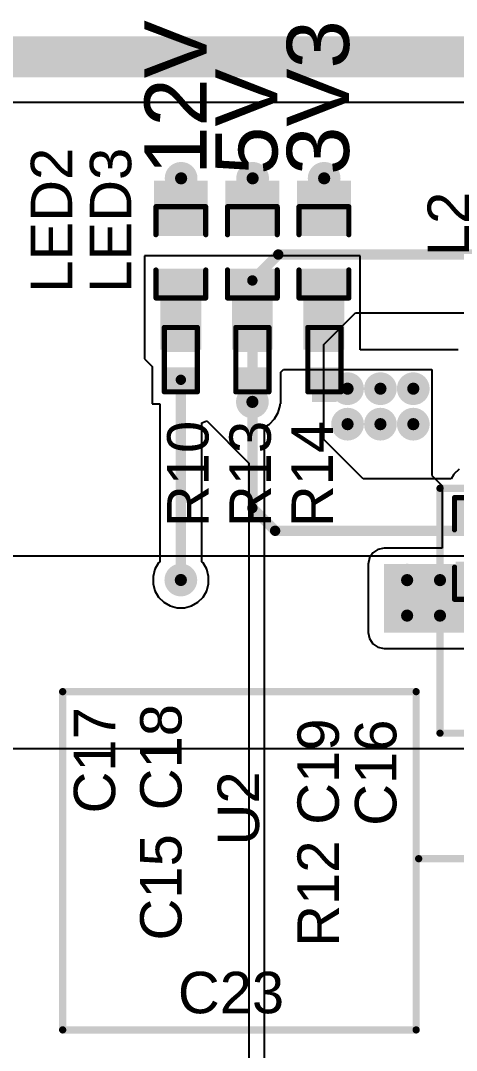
# Model space of a CAD drawing. Header units: millimetres. Extents: x -1.62 to 7.16, y -0.1 to 4.29.
# Drawn here: x 1.316 to 1.737, y 3.298 to 4.291 of the extents above; entities that cross this region are included whole.
import ezdxf

# ---------------------------------------------------------------- set-up
doc = ezdxf.new("R2010")
doc.units = ezdxf.units.MM
doc.header["$MEASUREMENT"] = 0
for name, color, linetype in [('BottomLayer', 5, 'Continuous'), ('BottomSolder', 6, 'Continuous'), ('Mechanical2', 216, 'Continuous'), ('TopLayer', 1, 'Continuous'), ('TopOverlay', 2, 'Continuous'), ('TopPaste', 8, 'Continuous'), ('TopSolder', 216, 'Continuous'), ('ViaHoleLayer', 16, 'Continuous')]:
    doc.layers.add(name, color=color, linetype=linetype)
doc.styles.add('Arial', font='', dxfattribs={"height": 0.2})
doc.styles.get('Arial').set_extended_font_data('Arial')

# ---------------------------------------------------------------- blocks, each defined once
blk = doc.blocks.new('R___0402_119')
at = {"layer": 'TopLayer'}
for points in [[(-0.0275, -0.0125), (-0.0275, 0.0125), (-0.0095, 0.0125), (-0.0095, -0.0125)], [(0.0095, -0.0125), (0.0095, 0.0125), (0.0275, 0.0125), (0.0275, -0.0125)]]:
    blk.add_hatch(color=1, dxfattribs=at).paths.add_polyline_path(points)
at = {"layer": 'TopPaste'}
for points in [[(-0.0275, -0.0125), (-0.0275, 0.0125), (-0.0095, 0.0125), (-0.0095, -0.0125)], [(0.0095, -0.0125), (0.0095, 0.0125), (0.0275, 0.0125), (0.0275, -0.0125)]]:
    blk.add_hatch(color=8, dxfattribs=at).paths.add_polyline_path(points)
at = {"layer": 'TopSolder'}
for points in [[(-0.02967, -0.01467), (-0.02967, 0.01467), (-0.00733, 0.01467), (-0.00733, -0.01467)], [(0.00733, -0.01467), (0.00733, 0.01467), (0.02967, 0.01467), (0.02967, -0.01467)]]:
    blk.add_hatch(color=216, dxfattribs=at).paths.add_polyline_path(points)
at = {"layer": 'TopOverlay'}
for points, const_width in [([(-0.031, 0.016), (-0.031, -0.016)], 0.005), ([(-0.031, 0.016), (0.031, 0.016)], 0.005), ([(0.031, 0.016), (0.031, -0.016)], 0.005), ([(-0.031, -0.016), (0.031, -0.016)], 0.005), ([(-0.032, -0.017), (0.032, -0.017)], 0.000127)]:
    blk.add_lwpolyline(points, dxfattribs=dict(at, const_width=const_width))
for points, const_width in [([(-0.03225, 0.016, 1), (-0.02975, 0.016, 1)], 0.0025), ([(-0.03225, 0.016, 1), (-0.02975, 0.016, 1)], 0.0025), ([(0.02975, 0.016, 1), (0.03225, 0.016, 1)], 0.0025), ([(0.02975, 0.016, 1), (0.03225, 0.016, 1)], 0.0025), ([(-0.03225, -0.016, 1), (-0.02975, -0.016, 1)], 0.0025), ([(-0.03225, -0.016, 1), (-0.02975, -0.016, 1)], 0.0025), ([(-0.03203, -0.017, 1), (-0.03197, -0.017, 1)], 0.0000635), ([(0.02975, -0.016, 1), (0.03225, -0.016, 1)], 0.0025), ([(0.02975, -0.016, 1), (0.03225, -0.016, 1)], 0.0025), ([(0.03197, -0.017, 1), (0.03203, -0.017, 1)], 0.0000635)]:
    blk.add_lwpolyline(points, format="xyb", close=True, dxfattribs=dict(at, const_width=const_width))
blk = doc.blocks.new('R___0402_120')
at = {"layer": 'TopLayer'}
for points in [[(-0.0275, -0.0125), (-0.0275, 0.0125), (-0.0095, 0.0125), (-0.0095, -0.0125)], [(0.0095, -0.0125), (0.0095, 0.0125), (0.0275, 0.0125), (0.0275, -0.0125)]]:
    blk.add_hatch(color=1, dxfattribs=at).paths.add_polyline_path(points)
at = {"layer": 'TopPaste'}
for points in [[(-0.0275, -0.0125), (-0.0275, 0.0125), (-0.0095, 0.0125), (-0.0095, -0.0125)], [(0.0095, -0.0125), (0.0095, 0.0125), (0.0275, 0.0125), (0.0275, -0.0125)]]:
    blk.add_hatch(color=8, dxfattribs=at).paths.add_polyline_path(points)
at = {"layer": 'TopSolder'}
for points in [[(-0.02967, -0.01467), (-0.02967, 0.01467), (-0.00733, 0.01467), (-0.00733, -0.01467)], [(0.00733, -0.01467), (0.00733, 0.01467), (0.02967, 0.01467), (0.02967, -0.01467)]]:
    blk.add_hatch(color=216, dxfattribs=at).paths.add_polyline_path(points)
at = {"layer": 'TopOverlay'}
for points, const_width in [([(-0.031, 0.016), (0.031, 0.016)], 0.005), ([(-0.031, 0.016), (-0.031, -0.016)], 0.005), ([(0.031, 0.016), (0.031, -0.016)], 0.005), ([(-0.031, -0.016), (0.031, -0.016)], 0.005), ([(-0.032, -0.017), (0.032, -0.017)], 0.000127)]:
    blk.add_lwpolyline(points, dxfattribs=dict(at, const_width=const_width))
for points, const_width in [([(-0.03225, 0.016, 1), (-0.02975, 0.016, 1)], 0.0025), ([(-0.03225, 0.016, 1), (-0.02975, 0.016, 1)], 0.0025), ([(0.02975, 0.016, 1), (0.03225, 0.016, 1)], 0.0025), ([(0.02975, 0.016, 1), (0.03225, 0.016, 1)], 0.0025), ([(-0.03225, -0.016, 1), (-0.02975, -0.016, 1)], 0.0025), ([(-0.03225, -0.016, 1), (-0.02975, -0.016, 1)], 0.0025), ([(-0.03203, -0.017, 1), (-0.03197, -0.017, 1)], 0.0000635), ([(0.02975, -0.016, 1), (0.03225, -0.016, 1)], 0.0025), ([(0.02975, -0.016, 1), (0.03225, -0.016, 1)], 0.0025), ([(0.03197, -0.017, 1), (0.03203, -0.017, 1)], 0.0000635)]:
    blk.add_lwpolyline(points, format="xyb", close=True, dxfattribs=dict(at, const_width=const_width))
blk = doc.blocks.new('R___0402_123')
at = {"layer": 'TopLayer'}
for points in [[(-0.0275, -0.0125), (-0.0275, 0.0125), (-0.0095, 0.0125), (-0.0095, -0.0125)], [(0.0095, -0.0125), (0.0095, 0.0125), (0.0275, 0.0125), (0.0275, -0.0125)]]:
    blk.add_hatch(color=1, dxfattribs=at).paths.add_polyline_path(points)
at = {"layer": 'TopPaste'}
for points in [[(-0.0275, -0.0125), (-0.0275, 0.0125), (-0.0095, 0.0125), (-0.0095, -0.0125)], [(0.0095, -0.0125), (0.0095, 0.0125), (0.0275, 0.0125), (0.0275, -0.0125)]]:
    blk.add_hatch(color=8, dxfattribs=at).paths.add_polyline_path(points)
at = {"layer": 'TopSolder'}
for points in [[(-0.02967, -0.01467), (-0.02967, 0.01467), (-0.00733, 0.01467), (-0.00733, -0.01467)], [(0.00733, -0.01467), (0.00733, 0.01467), (0.02967, 0.01467), (0.02967, -0.01467)]]:
    blk.add_hatch(color=216, dxfattribs=at).paths.add_polyline_path(points)
at = {"layer": 'TopOverlay'}
for points, const_width in [([(-0.031, 0.016), (0.031, 0.016)], 0.005), ([(-0.031, 0.016), (-0.031, -0.016)], 0.005), ([(0.031, 0.016), (0.031, -0.016)], 0.005), ([(-0.031, -0.016), (0.031, -0.016)], 0.005), ([(-0.032, -0.017), (0.032, -0.017)], 0.000127)]:
    blk.add_lwpolyline(points, dxfattribs=dict(at, const_width=const_width))
for points, const_width in [([(-0.03225, 0.016, 1), (-0.02975, 0.016, 1)], 0.0025), ([(-0.03225, 0.016, 1), (-0.02975, 0.016, 1)], 0.0025), ([(0.02975, 0.016, 1), (0.03225, 0.016, 1)], 0.0025), ([(0.02975, 0.016, 1), (0.03225, 0.016, 1)], 0.0025), ([(-0.03225, -0.016, 1), (-0.02975, -0.016, 1)], 0.0025), ([(-0.03225, -0.016, 1), (-0.02975, -0.016, 1)], 0.0025), ([(-0.03203, -0.017, 1), (-0.03197, -0.017, 1)], 0.0000635), ([(0.02975, -0.016, 1), (0.03225, -0.016, 1)], 0.0025), ([(0.02975, -0.016, 1), (0.03225, -0.016, 1)], 0.0025), ([(0.03197, -0.017, 1), (0.03203, -0.017, 1)], 0.0000635)]:
    blk.add_lwpolyline(points, format="xyb", close=True, dxfattribs=dict(at, const_width=const_width))
blk = doc.blocks.new('LED_0603_142')
at = {"layer": 'TopLayer'}
for points in [[(-0.03937, 0.01969), (-0.01969, 0.01969), (-0.01969, -0.01969), (-0.03937, -0.01969)], [(0.01969, 0.01969), (0.03937, 0.01969), (0.03937, -0.01969), (0.01969, -0.01969)]]:
    blk.add_hatch(color=1, dxfattribs=at).paths.add_polyline_path(points)
at = {"layer": 'TopOverlay'}
blk.add_hatch(color=2, dxfattribs=at).paths.add_polyline_path([(0.044, -0.026), (0.069, -0.026), (0.069, 0.026), (0.044, 0.026)])
at = {"layer": 'TopPaste'}
for points in [[(-0.03937, 0.01969), (-0.01969, 0.01969), (-0.01969, -0.01969), (-0.03937, -0.01969)], [(0.01969, 0.01969), (0.03937, 0.01969), (0.03937, -0.01969), (0.01969, -0.01969)]]:
    blk.add_hatch(color=8, dxfattribs=at).paths.add_polyline_path(points)
at = {"layer": 'TopSolder'}
for points in [[(-0.04337, 0.02369), (-0.01569, 0.02369), (-0.01569, -0.02369), (-0.04337, -0.02369)], [(0.01569, 0.02369), (0.04337, 0.02369), (0.04337, -0.02369), (0.01569, -0.02369)]]:
    blk.add_hatch(color=216, dxfattribs=at).paths.add_polyline_path(points)
at = {"layer": 'TopOverlay', "const_width": 0.005}
for points in [[(-0.044, 0.024), (-0.044, -0.024)], [(-0.044, 0.024), (-0.017, 0.024)], [(0.017, 0.024), (0.044, 0.024)], [(0.044, 0.024), (0.044, -0.024)], [(-0.044, -0.024), (-0.017, -0.024)], [(0.017, -0.024), (0.044, -0.024)]]:
    blk.add_lwpolyline(points, dxfattribs=at)
at = {"layer": 'TopOverlay', "const_width": 0.0025}
for points in [[(-0.04525, 0.024, 1), (-0.04275, 0.024, 1)], [(-0.04525, 0.024, 1), (-0.04275, 0.024, 1)], [(-0.01825, 0.024, 1), (-0.01575, 0.024, 1)], [(0.01575, 0.024, 1), (0.01825, 0.024, 1)], [(0.04275, 0.024, 1), (0.04525, 0.024, 1)], [(0.04275, 0.024, 1), (0.04525, 0.024, 1)], [(-0.04525, -0.024, 1), (-0.04275, -0.024, 1)], [(-0.04525, -0.024, 1), (-0.04275, -0.024, 1)], [(-0.01825, -0.024, 1), (-0.01575, -0.024, 1)], [(0.01575, -0.024, 1), (0.01825, -0.024, 1)], [(0.04275, -0.024, 1), (0.04525, -0.024, 1)], [(0.04275, -0.024, 1), (0.04525, -0.024, 1)]]:
    blk.add_lwpolyline(points, format="xyb", close=True, dxfattribs=at)
blk = doc.blocks.new('LED_0603_143')
at = {"layer": 'TopLayer'}
for points in [[(-0.03937, 0.01969), (-0.01969, 0.01969), (-0.01969, -0.01969), (-0.03937, -0.01969)], [(0.01969, 0.01969), (0.03937, 0.01969), (0.03937, -0.01969), (0.01969, -0.01969)]]:
    blk.add_hatch(color=1, dxfattribs=at).paths.add_polyline_path(points)
at = {"layer": 'TopOverlay'}
blk.add_hatch(color=2, dxfattribs=at).paths.add_polyline_path([(0.044, -0.026), (0.069, -0.026), (0.069, 0.026), (0.044, 0.026)])
at = {"layer": 'TopPaste'}
for points in [[(-0.03937, 0.01969), (-0.01969, 0.01969), (-0.01969, -0.01969), (-0.03937, -0.01969)], [(0.01969, 0.01969), (0.03937, 0.01969), (0.03937, -0.01969), (0.01969, -0.01969)]]:
    blk.add_hatch(color=8, dxfattribs=at).paths.add_polyline_path(points)
at = {"layer": 'TopSolder'}
for points in [[(-0.04337, 0.02369), (-0.01569, 0.02369), (-0.01569, -0.02369), (-0.04337, -0.02369)], [(0.01569, 0.02369), (0.04337, 0.02369), (0.04337, -0.02369), (0.01569, -0.02369)]]:
    blk.add_hatch(color=216, dxfattribs=at).paths.add_polyline_path(points)
at = {"layer": 'TopOverlay', "const_width": 0.005}
for points in [[(-0.044, 0.024), (-0.044, -0.024)], [(-0.044, 0.024), (-0.017, 0.024)], [(0.017, 0.024), (0.044, 0.024)], [(0.044, 0.024), (0.044, -0.024)], [(-0.044, -0.024), (-0.017, -0.024)], [(0.017, -0.024), (0.044, -0.024)]]:
    blk.add_lwpolyline(points, dxfattribs=at)
at = {"layer": 'TopOverlay', "const_width": 0.0025}
for points in [[(-0.04525, 0.024, 1), (-0.04275, 0.024, 1)], [(-0.04525, 0.024, 1), (-0.04275, 0.024, 1)], [(-0.01825, 0.024, 1), (-0.01575, 0.024, 1)], [(0.01575, 0.024, 1), (0.01825, 0.024, 1)], [(0.04275, 0.024, 1), (0.04525, 0.024, 1)], [(0.04275, 0.024, 1), (0.04525, 0.024, 1)], [(-0.04525, -0.024, 1), (-0.04275, -0.024, 1)], [(-0.04525, -0.024, 1), (-0.04275, -0.024, 1)], [(-0.01825, -0.024, 1), (-0.01575, -0.024, 1)], [(0.01575, -0.024, 1), (0.01825, -0.024, 1)], [(0.04275, -0.024, 1), (0.04525, -0.024, 1)], [(0.04275, -0.024, 1), (0.04525, -0.024, 1)]]:
    blk.add_lwpolyline(points, format="xyb", close=True, dxfattribs=at)
blk = doc.blocks.new('LED_0603_144')
at = {"layer": 'TopLayer'}
for points in [[(-0.03937, 0.01969), (-0.01969, 0.01969), (-0.01969, -0.01969), (-0.03937, -0.01969)], [(0.01969, 0.01969), (0.03937, 0.01969), (0.03937, -0.01969), (0.01969, -0.01969)]]:
    blk.add_hatch(color=1, dxfattribs=at).paths.add_polyline_path(points)
at = {"layer": 'TopOverlay'}
blk.add_hatch(color=2, dxfattribs=at).paths.add_polyline_path([(0.044, -0.026), (0.069, -0.026), (0.069, 0.026), (0.044, 0.026)])
at = {"layer": 'TopPaste'}
for points in [[(-0.03937, 0.01969), (-0.01969, 0.01969), (-0.01969, -0.01969), (-0.03937, -0.01969)], [(0.01969, 0.01969), (0.03937, 0.01969), (0.03937, -0.01969), (0.01969, -0.01969)]]:
    blk.add_hatch(color=8, dxfattribs=at).paths.add_polyline_path(points)
at = {"layer": 'TopSolder'}
for points in [[(-0.04337, 0.02369), (-0.01569, 0.02369), (-0.01569, -0.02369), (-0.04337, -0.02369)], [(0.01569, 0.02369), (0.04337, 0.02369), (0.04337, -0.02369), (0.01569, -0.02369)]]:
    blk.add_hatch(color=216, dxfattribs=at).paths.add_polyline_path(points)
at = {"layer": 'TopOverlay', "const_width": 0.005}
for points in [[(-0.044, 0.024), (-0.044, -0.024)], [(-0.044, 0.024), (-0.017, 0.024)], [(0.017, 0.024), (0.044, 0.024)], [(0.044, 0.024), (0.044, -0.024)], [(-0.044, -0.024), (-0.017, -0.024)], [(0.017, -0.024), (0.044, -0.024)]]:
    blk.add_lwpolyline(points, dxfattribs=at)
at = {"layer": 'TopOverlay', "const_width": 0.0025}
for points in [[(-0.04525, 0.024, 1), (-0.04275, 0.024, 1)], [(-0.04525, 0.024, 1), (-0.04275, 0.024, 1)], [(-0.01825, 0.024, 1), (-0.01575, 0.024, 1)], [(0.01575, 0.024, 1), (0.01825, 0.024, 1)], [(0.04275, 0.024, 1), (0.04525, 0.024, 1)], [(0.04275, 0.024, 1), (0.04525, 0.024, 1)], [(-0.04525, -0.024, 1), (-0.04275, -0.024, 1)], [(-0.04525, -0.024, 1), (-0.04275, -0.024, 1)], [(-0.01825, -0.024, 1), (-0.01575, -0.024, 1)], [(0.01575, -0.024, 1), (0.01825, -0.024, 1)], [(0.04275, -0.024, 1), (0.04525, -0.024, 1)], [(0.04275, -0.024, 1), (0.04525, -0.024, 1)]]:
    blk.add_lwpolyline(points, format="xyb", close=True, dxfattribs=at)
blk = doc.blocks.new('C___0603_215')
at = {"layer": 'TopLayer'}
for points in [[(-0.015, 0.0175), (-0.015, -0.0175), (-0.045, -0.0175), (-0.045, 0.0175)], [(0.045, 0.0175), (0.045, -0.0175), (0.015, -0.0175), (0.015, 0.0175)]]:
    blk.add_hatch(color=1, dxfattribs=at).paths.add_polyline_path(points)
at = {"layer": 'TopPaste'}
for points in [[(-0.015, 0.0175), (-0.015, -0.0175), (-0.045, -0.0175), (-0.045, 0.0175)], [(0.045, 0.0175), (0.045, -0.0175), (0.015, -0.0175), (0.015, 0.0175)]]:
    blk.add_hatch(color=8, dxfattribs=at).paths.add_polyline_path(points)
at = {"layer": 'TopSolder'}
for points in [[(-0.01264, 0.01986), (-0.01264, -0.01986), (-0.04736, -0.01986), (-0.04736, 0.01986)], [(0.04736, 0.01986), (0.04736, -0.01986), (0.01264, -0.01986), (0.01264, 0.01986)]]:
    blk.add_hatch(color=216, dxfattribs=at).paths.add_polyline_path(points)
at = {"layer": 'TopOverlay', "const_width": 0.005}
for points in [[(-0.018, 0.021), (-0.049, 0.021)], [(-0.049, -0.021), (-0.049, 0.021)], [(0.049, 0.021), (0.018, 0.021)], [(0.049, -0.021), (0.049, 0.021)], [(-0.018, -0.021), (-0.049, -0.021)], [(0.049, -0.021), (0.018, -0.021)]]:
    blk.add_lwpolyline(points, dxfattribs=at)
at = {"layer": 'TopOverlay', "const_width": 0.0025}
for points in [[(-0.05025, 0.021, 1), (-0.04775, 0.021, 1)], [(-0.05025, 0.021, 1), (-0.04775, 0.021, 1)], [(-0.01925, 0.021, 1), (-0.01675, 0.021, 1)], [(0.01675, 0.021, 1), (0.01925, 0.021, 1)], [(0.04775, 0.021, 1), (0.05025, 0.021, 1)], [(0.04775, 0.021, 1), (0.05025, 0.021, 1)], [(-0.05025, -0.021, 1), (-0.04775, -0.021, 1)], [(-0.05025, -0.021, 1), (-0.04775, -0.021, 1)], [(-0.01925, -0.021, 1), (-0.01675, -0.021, 1)], [(0.01675, -0.021, 1), (0.01925, -0.021, 1)], [(0.04775, -0.021, 1), (0.05025, -0.021, 1)], [(0.04775, -0.021, 1), (0.05025, -0.021, 1)]]:
    blk.add_lwpolyline(points, format="xyb", close=True, dxfattribs=at)

msp = doc.modelspace()

# ---------------------------------------------------------------- hatches: boundary and pattern name
at = {"layer": 'BottomLayer'}
h = msp.add_hatch(color=5, dxfattribs=at)
edge = h.paths.add_edge_path()
edge.add_arc((1.47126, 4.13873), 0.01181, 0, 360)
h = msp.add_hatch(color=5, dxfattribs=at)
edge = h.paths.add_edge_path()
edge.add_arc((1.54026, 4.13874), 0.01181, 0, 360)
h = msp.add_hatch(color=5, dxfattribs=at)
edge = h.paths.add_edge_path()
edge.add_arc((1.60926, 4.13874), 0.01181, 0, 360)
h = msp.add_hatch(color=5, dxfattribs=at)
edge = h.paths.add_edge_path()
edge.add_arc((1.63184, 3.93601), 0.01181, 0, 360)
h = msp.add_hatch(color=5, dxfattribs=at)
edge = h.paths.add_edge_path()
edge.add_arc((1.66354, 3.93601), 0.01181, 0, 360)
h = msp.add_hatch(color=5, dxfattribs=at)
edge = h.paths.add_edge_path()
edge.add_arc((1.69525, 3.93601), 0.01181, 0, 360)
h = msp.add_hatch(color=5, dxfattribs=at)
edge = h.paths.add_edge_path()
edge.add_arc((1.54001, 3.92326), 0.01181, 0, 360)
h = msp.add_hatch(color=5, dxfattribs=at)
edge = h.paths.add_edge_path()
edge.add_arc((1.63184, 3.90181), 0.01181, 0, 360)
h = msp.add_hatch(color=5, dxfattribs=at)
edge = h.paths.add_edge_path()
edge.add_arc((1.66354, 3.90181), 0.01181, 0, 360)
h = msp.add_hatch(color=5, dxfattribs=at)
edge = h.paths.add_edge_path()
edge.add_arc((1.69525, 3.90181), 0.01181, 0, 360)
h = msp.add_hatch(color=5, dxfattribs=at)
edge = h.paths.add_edge_path()
edge.add_arc((1.471, 3.7516), 0.01181, 0, 360)
h = msp.add_hatch(color=5, dxfattribs=at)
edge = h.paths.add_edge_path()
edge.add_arc((1.68929, 3.7515), 0.01181, 0, 360)
h = msp.add_hatch(color=5, dxfattribs=at)
edge = h.paths.add_edge_path()
edge.add_arc((1.721, 3.7515), 0.01181, 0, 360)
h = msp.add_hatch(color=5, dxfattribs=at)
edge = h.paths.add_edge_path()
edge.add_arc((1.68929, 3.7173), 0.01181, 0, 360)
h = msp.add_hatch(color=5, dxfattribs=at)
edge = h.paths.add_edge_path()
edge.add_arc((1.721, 3.7173), 0.01181, 0, 360)
at = {"layer": 'BottomSolder'}
h = msp.add_hatch(color=6, dxfattribs=at)
edge = h.paths.add_edge_path()
edge.add_arc((1.47126, 4.13873), 0.01581, 0, 360)
h = msp.add_hatch(color=6, dxfattribs=at)
edge = h.paths.add_edge_path()
edge.add_arc((1.54026, 4.13874), 0.01581, 0, 360)
h = msp.add_hatch(color=6, dxfattribs=at)
edge = h.paths.add_edge_path()
edge.add_arc((1.60926, 4.13874), 0.01581, 0, 360)
h = msp.add_hatch(color=6, dxfattribs=at)
edge = h.paths.add_edge_path()
edge.add_arc((1.63184, 3.93601), 0.01581, 0, 360)
h = msp.add_hatch(color=6, dxfattribs=at)
edge = h.paths.add_edge_path()
edge.add_arc((1.66354, 3.93601), 0.01581, 0, 360)
h = msp.add_hatch(color=6, dxfattribs=at)
edge = h.paths.add_edge_path()
edge.add_arc((1.69525, 3.93601), 0.01581, 0, 360)
h = msp.add_hatch(color=6, dxfattribs=at)
edge = h.paths.add_edge_path()
edge.add_arc((1.54001, 3.92326), 0.01581, 0, 360)
h = msp.add_hatch(color=6, dxfattribs=at)
edge = h.paths.add_edge_path()
edge.add_arc((1.63184, 3.90181), 0.01581, 0, 360)
h = msp.add_hatch(color=6, dxfattribs=at)
edge = h.paths.add_edge_path()
edge.add_arc((1.66354, 3.90181), 0.01581, 0, 360)
h = msp.add_hatch(color=6, dxfattribs=at)
edge = h.paths.add_edge_path()
edge.add_arc((1.69525, 3.90181), 0.01581, 0, 360)
h = msp.add_hatch(color=6, dxfattribs=at)
edge = h.paths.add_edge_path()
edge.add_arc((1.471, 3.7516), 0.01581, 0, 360)
h = msp.add_hatch(color=6, dxfattribs=at)
edge = h.paths.add_edge_path()
edge.add_arc((1.68929, 3.7515), 0.01581, 0, 360)
h = msp.add_hatch(color=6, dxfattribs=at)
edge = h.paths.add_edge_path()
edge.add_arc((1.721, 3.7515), 0.01581, 0, 360)
h = msp.add_hatch(color=6, dxfattribs=at)
edge = h.paths.add_edge_path()
edge.add_arc((1.68929, 3.7173), 0.01581, 0, 360)
h = msp.add_hatch(color=6, dxfattribs=at)
edge = h.paths.add_edge_path()
edge.add_arc((1.721, 3.7173), 0.01581, 0, 360)
at = {"layer": 'TopLayer'}
h = msp.add_hatch(color=1, dxfattribs=at)
edge = h.paths.add_edge_path()
edge.add_arc((1.47126, 4.13873), 0.01181, 0, 360)
h = msp.add_hatch(color=1, dxfattribs=at)
edge = h.paths.add_edge_path()
edge.add_arc((1.54026, 4.13874), 0.01181, 0, 360)
h = msp.add_hatch(color=1, dxfattribs=at)
edge = h.paths.add_edge_path()
edge.add_arc((1.60926, 4.13874), 0.01181, 0, 360)
for points in [[(1.48311, 4.0972), (1.48311, 4.13873), (1.45937, 4.13873), (1.45937, 4.0972)], [(1.55211, 4.0972), (1.55211, 4.13874), (1.52837, 4.13874), (1.52837, 4.0972)], [(1.62112, 4.0972), (1.62112, 4.13874), (1.59737, 4.13874), (1.59737, 4.0972)], [(1.45131, 3.9735), (1.49069, 3.9735), (1.49069, 4.04773), (1.45131, 4.04773)], [(1.52031, 3.97351), (1.55969, 3.97351), (1.55969, 4.04774), (1.52031, 4.04774)], [(1.58931, 3.9735), (1.62869, 3.9735), (1.62869, 4.04774), (1.58931, 4.04774)], [(1.52812, 3.9455), (1.52812, 3.92326), (1.55186, 3.92326), (1.55186, 3.9455)], [(1.5976, 3.9455), (1.5976, 3.92326), (1.62134, 3.92326), (1.62134, 3.9455)], [(1.667, 3.701), (1.787, 3.701), (1.787, 3.767), (1.667, 3.767)]]:
    msp.add_hatch(color=1, dxfattribs=at).paths.add_polyline_path(points)
h = msp.add_hatch(color=1, dxfattribs=at)
edge = h.paths.add_edge_path()
edge.add_arc((1.63184, 3.93601), 0.01181, 0, 360)
h = msp.add_hatch(color=1, dxfattribs=at)
edge = h.paths.add_edge_path()
edge.add_arc((1.66354, 3.93601), 0.01181, 0, 360)
h = msp.add_hatch(color=1, dxfattribs=at)
edge = h.paths.add_edge_path()
edge.add_arc((1.69525, 3.93601), 0.01181, 0, 360)
h = msp.add_hatch(color=1, dxfattribs=at)
edge = h.paths.add_edge_path()
edge.add_arc((1.54001, 3.92326), 0.01181, 0, 360)
h = msp.add_hatch(color=1, dxfattribs=at)
edge = h.paths.add_edge_path()
edge.add_arc((1.63184, 3.90181), 0.01181, 0, 360)
h = msp.add_hatch(color=1, dxfattribs=at)
edge = h.paths.add_edge_path()
edge.add_arc((1.66354, 3.90181), 0.01181, 0, 360)
h = msp.add_hatch(color=1, dxfattribs=at)
edge = h.paths.add_edge_path()
edge.add_arc((1.69525, 3.90181), 0.01181, 0, 360)
h = msp.add_hatch(color=1, dxfattribs=at)
edge = h.paths.add_edge_path()
edge.add_arc((1.471, 3.7516), 0.01181, 0, 360)
h = msp.add_hatch(color=1, dxfattribs=at)
edge = h.paths.add_edge_path()
edge.add_arc((1.68929, 3.7515), 0.01181, 0, 360)
h = msp.add_hatch(color=1, dxfattribs=at)
edge = h.paths.add_edge_path()
edge.add_arc((1.721, 3.7515), 0.01181, 0, 360)
h = msp.add_hatch(color=1, dxfattribs=at)
edge = h.paths.add_edge_path()
edge.add_arc((1.68929, 3.7173), 0.01181, 0, 360)
h = msp.add_hatch(color=1, dxfattribs=at)
edge = h.paths.add_edge_path()
edge.add_arc((1.721, 3.7173), 0.01181, 0, 360)
at = {"layer": 'TopSolder'}
h = msp.add_hatch(color=216, dxfattribs=at)
edge = h.paths.add_edge_path()
edge.add_arc((1.47126, 4.13873), 0.01581, 0, 360)
h = msp.add_hatch(color=216, dxfattribs=at)
edge = h.paths.add_edge_path()
edge.add_arc((1.54026, 4.13874), 0.01581, 0, 360)
h = msp.add_hatch(color=216, dxfattribs=at)
edge = h.paths.add_edge_path()
edge.add_arc((1.60926, 4.13874), 0.01581, 0, 360)
h = msp.add_hatch(color=216, dxfattribs=at)
edge = h.paths.add_edge_path()
edge.add_arc((1.63184, 3.93601), 0.01581, 0, 360)
h = msp.add_hatch(color=216, dxfattribs=at)
edge = h.paths.add_edge_path()
edge.add_arc((1.66354, 3.93601), 0.01581, 0, 360)
h = msp.add_hatch(color=216, dxfattribs=at)
edge = h.paths.add_edge_path()
edge.add_arc((1.69525, 3.93601), 0.01581, 0, 360)
h = msp.add_hatch(color=216, dxfattribs=at)
edge = h.paths.add_edge_path()
edge.add_arc((1.54001, 3.92326), 0.01581, 0, 360)
h = msp.add_hatch(color=216, dxfattribs=at)
edge = h.paths.add_edge_path()
edge.add_arc((1.63184, 3.90181), 0.01581, 0, 360)
h = msp.add_hatch(color=216, dxfattribs=at)
edge = h.paths.add_edge_path()
edge.add_arc((1.66354, 3.90181), 0.01581, 0, 360)
h = msp.add_hatch(color=216, dxfattribs=at)
edge = h.paths.add_edge_path()
edge.add_arc((1.69525, 3.90181), 0.01581, 0, 360)
h = msp.add_hatch(color=216, dxfattribs=at)
edge = h.paths.add_edge_path()
edge.add_arc((1.471, 3.7516), 0.01581, 0, 360)
h = msp.add_hatch(color=216, dxfattribs=at)
edge = h.paths.add_edge_path()
edge.add_arc((1.68929, 3.7515), 0.01581, 0, 360)
h = msp.add_hatch(color=216, dxfattribs=at)
edge = h.paths.add_edge_path()
edge.add_arc((1.721, 3.7515), 0.01581, 0, 360)
h = msp.add_hatch(color=216, dxfattribs=at)
edge = h.paths.add_edge_path()
edge.add_arc((1.68929, 3.7173), 0.01581, 0, 360)
h = msp.add_hatch(color=216, dxfattribs=at)
edge = h.paths.add_edge_path()
edge.add_arc((1.721, 3.7173), 0.01581, 0, 360)
at = {"layer": 'ViaHoleLayer'}
h = msp.add_hatch(color=16, dxfattribs=at)
edge = h.paths.add_edge_path()
edge.add_arc((1.47126, 4.13873), 0.00591, 0, 360)
h = msp.add_hatch(color=16, dxfattribs=at)
edge = h.paths.add_edge_path()
edge.add_arc((1.54026, 4.13874), 0.00591, 0, 360)
h = msp.add_hatch(color=16, dxfattribs=at)
edge = h.paths.add_edge_path()
edge.add_arc((1.60926, 4.13874), 0.00591, 0, 360)
h = msp.add_hatch(color=16, dxfattribs=at)
edge = h.paths.add_edge_path()
edge.add_arc((1.63184, 3.93601), 0.00591, 0, 360)
h = msp.add_hatch(color=16, dxfattribs=at)
edge = h.paths.add_edge_path()
edge.add_arc((1.66354, 3.93601), 0.00591, 0, 360)
h = msp.add_hatch(color=16, dxfattribs=at)
edge = h.paths.add_edge_path()
edge.add_arc((1.69525, 3.93601), 0.00591, 0, 360)
h = msp.add_hatch(color=16, dxfattribs=at)
edge = h.paths.add_edge_path()
edge.add_arc((1.54001, 3.92326), 0.00591, 0, 360)
h = msp.add_hatch(color=16, dxfattribs=at)
edge = h.paths.add_edge_path()
edge.add_arc((1.63184, 3.90181), 0.00591, 0, 360)
h = msp.add_hatch(color=16, dxfattribs=at)
edge = h.paths.add_edge_path()
edge.add_arc((1.66354, 3.90181), 0.00591, 0, 360)
h = msp.add_hatch(color=16, dxfattribs=at)
edge = h.paths.add_edge_path()
edge.add_arc((1.69525, 3.90181), 0.00591, 0, 360)
h = msp.add_hatch(color=16, dxfattribs=at)
edge = h.paths.add_edge_path()
edge.add_arc((1.471, 3.7516), 0.00591, 0, 360)
h = msp.add_hatch(color=16, dxfattribs=at)
edge = h.paths.add_edge_path()
edge.add_arc((1.68929, 3.7515), 0.00591, 0, 360)
h = msp.add_hatch(color=16, dxfattribs=at)
edge = h.paths.add_edge_path()
edge.add_arc((1.721, 3.7515), 0.00591, 0, 360)
h = msp.add_hatch(color=16, dxfattribs=at)
edge = h.paths.add_edge_path()
edge.add_arc((1.68929, 3.7173), 0.00591, 0, 360)
h = msp.add_hatch(color=16, dxfattribs=at)
edge = h.paths.add_edge_path()
edge.add_arc((1.721, 3.7173), 0.00591, 0, 360)

# ---------------------------------------------------------------- linework, layer by layer
at = {"layer": 'BottomLayer'}
for p, q in [((1.609, 3.97852), (1.63948, 4.009)), ((1.63948, 4.009), (2.70641, 4.009)), ((1.609, 3.887), (1.609, 3.97852)), ((1.626, 3.87), (1.609, 3.887)), ((1.647, 3.849), (1.626, 3.87)), ((1.7345, 3.8536), (1.73185, 3.849)), ((1.7395, 3.85859), (1.7345, 3.8536)), ((1.73185, 3.849), (1.647, 3.849)), ((1.22, 3.775), (1.91961, 3.775)), ((2.259, 3.589), (0.787, 3.589))]:
    msp.add_line(p, q, dxfattribs=at)
at = {"layer": 'BottomLayer', "const_width": 0.01}
for points in [[(1.54001, 4.0403), (1.56501, 4.06529)], [(1.56501, 4.06529), (2.14339, 4.06529)], [(1.54001, 3.92326), (1.54001, 4.0403)], [(1.54001, 3.82099), (1.54001, 3.92326)], [(1.54001, 3.82099), (1.56195, 3.79905)], [(1.56195, 3.79905), (1.9269, 3.79905)]]:
    msp.add_lwpolyline(points, dxfattribs=at)
at = {"layer": 'BottomLayer', "const_width": 0.005}
for points in [[(1.56251, 4.06529, 1), (1.56751, 4.06529, 1)], [(1.56251, 4.06529, 1), (1.56751, 4.06529, 1)], [(1.53751, 4.0403, 1), (1.54251, 4.0403, 1)], [(1.53751, 4.0403, 1), (1.54251, 4.0403, 1)], [(1.53751, 3.92326, 1), (1.54251, 3.92326, 1)], [(1.53751, 3.92326, 1), (1.54251, 3.92326, 1)], [(1.53751, 3.82099, 1), (1.54251, 3.82099, 1)], [(1.53751, 3.82099, 1), (1.54251, 3.82099, 1)], [(1.55945, 3.79905, 1), (1.56445, 3.79905, 1)], [(1.55945, 3.79905, 1), (1.56445, 3.79905, 1)]]:
    msp.add_lwpolyline(points, format="xyb", close=True, dxfattribs=at)
at = {"layer": 'Mechanical2', "const_width": 0.03937}
msp.add_lwpolyline([(-1.51777, 4.25584), (7.04414, 4.25584)], dxfattribs=at)
at = {"layer": 'TopLayer'}
for p, q in [((0.957, 4.212), (1.831, 4.212)), ((1.64398, 4.06389), (1.43602, 4.06389)), ((1.43602, 4.06389), (1.43602, 3.96489)), ((1.64398, 3.97351), (1.64398, 4.06389)), ((1.7385, 3.97351), (1.64398, 3.97351)), ((1.43602, 3.96489), (1.4435, 3.95742)), ((1.4435, 3.95742), (1.4435, 3.9215)), ((1.5675, 3.952), (1.57, 3.9545)), ((1.5675, 3.9215), (1.5675, 3.952)), ((1.57, 3.9545), (1.71325, 3.9545)), ((1.71325, 3.9545), (1.71325, 3.85225)), ((1.4435, 3.9215), (1.45061, 3.9215)), ((1.45061, 3.9215), (1.45061, 3.76912)), ((1.56682, 3.91973), (1.56682, 3.9215)), ((1.56682, 3.9215), (1.5675, 3.9215)), ((1.56147, 3.9068), (1.565, 3.91291)), ((1.565, 3.91291), (1.56682, 3.91973)), ((1.49139, 3.90299), (1.49601, 3.9049)), ((1.49139, 3.76912), (1.49139, 3.90299)), ((1.49601, 3.9049), (1.53657, 3.86434)), ((1.55186, 3.89915), (1.55647, 3.90181)), ((1.55647, 3.90181), (1.56147, 3.9068)), ((1.55186, 3.36286), (1.55186, 3.89915)), ((1.53657, 3.86434), (1.53657, 3.36286)), ((1.71325, 3.85225), (1.72321, 3.84229)), ((1.72321, 3.84229), (1.72321, 3.78229)), ((1.667, 3.78229), (1.66115, 3.78113)), ((1.72321, 3.78229), (1.667, 3.78229)), ((1.65287, 3.77285), (1.65171, 3.767)), ((1.65619, 3.77781), (1.65287, 3.77285)), ((1.66115, 3.78113), (1.65619, 3.77781)), ((1.44602, 3.76195), (1.44419, 3.75513)), ((1.44955, 3.76806), (1.44602, 3.76195)), ((1.45061, 3.76912), (1.44955, 3.76806)), ((1.49245, 3.76806), (1.49139, 3.76912)), ((1.49598, 3.76195), (1.49245, 3.76806)), ((1.49781, 3.75513), (1.49598, 3.76195)), ((1.65171, 3.767), (1.65171, 3.701)), ((1.44419, 3.75513), (1.44419, 3.74807)), ((1.49781, 3.74807), (1.49781, 3.75513)), ((1.44419, 3.74807), (1.44602, 3.74125)), ((1.49598, 3.74125), (1.49781, 3.74807)), ((1.44602, 3.74125), (1.44955, 3.73514)), ((1.44955, 3.73514), (1.45454, 3.73014)), ((1.48746, 3.73014), (1.49245, 3.73514)), ((1.49245, 3.73514), (1.49598, 3.74125)), ((1.45454, 3.73014), (1.46065, 3.72661)), ((1.46065, 3.72661), (1.46747, 3.72479)), ((1.46747, 3.72479), (1.47453, 3.72479)), ((1.47453, 3.72479), (1.48135, 3.72661)), ((1.48135, 3.72661), (1.48746, 3.73014)), ((1.65171, 3.701), (1.65287, 3.69515)), ((1.65287, 3.69515), (1.65619, 3.69019)), ((1.65619, 3.69019), (1.66115, 3.68687)), ((1.66115, 3.68687), (1.667, 3.68571)), ((1.667, 3.68571), (1.7825, 3.68571)), ((1.53657, 3.36286), (1.53657, 3.165)), ((1.55186, 3.16523), (1.55186, 3.36286))]:
    msp.add_line(p, q, dxfattribs=at)
at = {"layer": 'TopLayer', "const_width": 0.01}
msp.add_lwpolyline([(1.471, 3.7516), (1.471, 3.94456)], dxfattribs=at)
at = {"layer": 'TopLayer', "const_width": 0.005}
for points in [[(1.4685, 3.94456, 1), (1.4735, 3.94456, 1)], [(1.4685, 3.7516, 1), (1.4735, 3.7516, 1)]]:
    msp.add_lwpolyline(points, format="xyb", close=True, dxfattribs=at)
at = {"layer": 'TopOverlay', "const_width": 0.007}
for points in [[(1.721, 3.604), (1.721, 3.84)], [(1.721, 3.84), (1.826, 3.84)], [(1.357, 3.644), (1.698, 3.644)], [(1.357, 3.318), (1.357, 3.644)], [(1.698, 3.318), (1.698, 3.644)], [(1.721, 3.604), (2.065, 3.604)], [(1.70043, 3.483), (1.775, 3.483)], [(1.357, 3.318), (1.698, 3.318)]]:
    msp.add_lwpolyline(points, dxfattribs=at)
at = {"layer": 'TopOverlay', "const_width": 0.0035}
for points in [[(1.71925, 3.84, 1), (1.72275, 3.84, 1)], [(1.71925, 3.84, 1), (1.72275, 3.84, 1)], [(1.35525, 3.644, 1), (1.35875, 3.644, 1)], [(1.35525, 3.644, 1), (1.35875, 3.644, 1)], [(1.69625, 3.644, 1), (1.69975, 3.644, 1)], [(1.69625, 3.644, 1), (1.69975, 3.644, 1)], [(1.71925, 3.604, 1), (1.72275, 3.604, 1)], [(1.71925, 3.604, 1), (1.72275, 3.604, 1)], [(1.69868, 3.483, 1), (1.70218, 3.483, 1)], [(1.35525, 3.318, 1), (1.35875, 3.318, 1)], [(1.35525, 3.318, 1), (1.35875, 3.318, 1)], [(1.69625, 3.318, 1), (1.69975, 3.318, 1)], [(1.69625, 3.318, 1), (1.69975, 3.318, 1)]]:
    msp.add_lwpolyline(points, format="xyb", close=True, dxfattribs=at)

# ---------------------------------------------------------------- block references
for name, p, rotation in [('LED_0603_144', (1.471, 4.06742), 90), ('LED_0603_143', (1.54, 4.06742), 90), ('LED_0603_142', (1.609, 4.06742), 90), ('R___0402_123', (1.471, 3.964), 90), ('R___0402_120', (1.54, 3.964), 90), ('R___0402_119', (1.60948, 3.964), 90), ('C___0603_215', (1.756, 3.782), 270)]:
    msp.add_blockref(name, p, dxfattribs=dict(rotation=rotation))

# ---------------------------------------------------------------- texts
at = {"layer": 'TopOverlay', "style": 'Arial'}
for s, height, p in [('12V', 0.06, (1.49592, 4.14202)), ('3V3', 0.06, (1.63322, 4.14203)), ('5V', 0.06, (1.56422, 4.14203)), ('LED2', 0.04, (1.3662, 4.02844)), ('LED3', 0.04, (1.4232, 4.02844)), ('L2', 0.04, (1.74899, 4.06368)), ('R10', 0.04, (1.49775, 3.80254)), ('R13', 0.04, (1.55782, 3.80254)), ('R14', 0.04, (1.61775, 3.80254)), ('C17', 0.04, (1.40772, 3.52659)), ('C18', 0.04, (1.47172, 3.52959)), ('C19', 0.04, (1.62346, 3.51564)), ('C16', 0.04, (1.67894, 3.51464)), ('U2', 0.04, (1.54646, 3.49568)), ('C15', 0.04, (1.47172, 3.40413)), ('R12', 0.04, (1.62346, 3.39802))]:
    msp.add_text(s, height=height, rotation=90, dxfattribs=at).set_placement(p)
msp.add_text('C23', height=0.04, dxfattribs=at).set_placement((1.46815, 3.33401))

doc.saveas('drawing.dxf')
